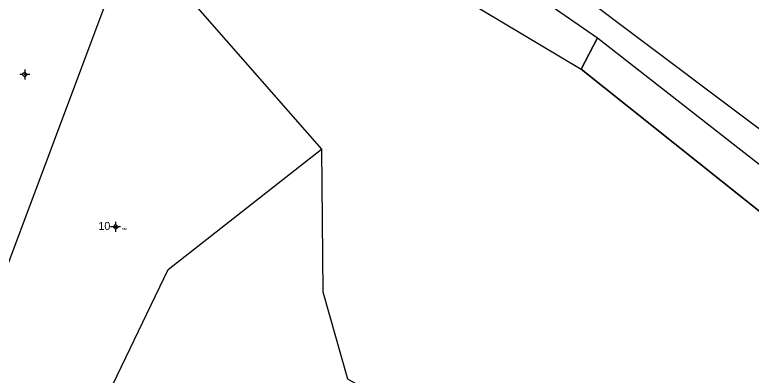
# Model space of a CAD drawing. Extents: x 530124 to 551589, y 1839482 to 1845671.
# Drawn here: x 551162 to 551346.6, y 1840077.5 to 1840168 of the extents above; entities that cross this region are included whole.
import ezdxf

# ---------------------------------------------------------------- set-up
doc = ezdxf.new("R2010")
doc.units = 0
for name, color, linetype in [('Level 10', 7, 'Continuous'), ('Level 11', 7, 'Continuous'), ('Level 14', 7, 'Continuous'), ('Level 22', 7, 'Continuous'), ('Level 6', 7, 'Continuous')]:
    doc.layers.add(name, color=color, linetype=linetype)

msp = doc.modelspace()

# ---------------------------------------------------------------- linework, layer by layer
at = {"layer": 'Level 10'}
for p, q in [((551207.1, 1840170.35), (551238.69, 1840134.39)), ((551303.54, 1840154.39), (551307.65, 1840162.21))]:
    msp.add_line(p, q, dxfattribs=at)
for points in [[(551064.21, 1840200.05), (551080.62, 1840204.03), (551095.01, 1840205.85), (551106.65, 1840212), (551125.67, 1840226.44), (551141.18, 1840228.65), (551164.34, 1840234.54), (551195.45, 1840236.72), (551207.82, 1840234.86), (551220.09, 1840228.11), (551247.69, 1840204.89), (551271.31, 1840187.38), (551307.65, 1840162.21)], [(551222.79, 1840202.28), (551249.66, 1840186.6), (551303.54, 1840154.39)], [(551280.9, 1840190.03), (551360.18, 1840130.46), (551411.18, 1840090.64), (551422.36, 1840080.18), (551437.93, 1840102.37)], [(551155.66, 1840093.53), (551186.6, 1840175.91), (551207.1, 1840170.35)], [(551307.65, 1840162.21), (551356.02, 1840124.39), (551401.03, 1840088.6)], [(551303.54, 1840154.39), (551350.4, 1840117.13), (551393.28, 1840078.76)], [(551185.53, 1840073.57), (551200.34, 1840104.37), (551238.69, 1840134.39)], [(551238.69, 1840134.39), (551239, 1840098.77), (551245.13, 1840077.05), (551262.05, 1840067.31), (551256.33, 1840042.52), (551278.26, 1840025.89)]]:
    msp.add_lwpolyline(points, dxfattribs=at)
at = {"layer": 'Level 11'}
for p, q in [((551164.51, 1840154.3), (551164.51, 1840153.67)), ((551163.88, 1840153.05), (551163.26, 1840153.05)), ((551164.51, 1840153.67), (551163.88, 1840153.05)), ((551163.88, 1840153.05), (551164.51, 1840152.42)), ((551165.13, 1840153.05), (551164.51, 1840153.67)), ((551164.51, 1840152.42), (551165.13, 1840153.05)), ((551164.51, 1840152.42), (551164.51, 1840151.8)), ((551165.76, 1840153.05), (551165.13, 1840153.05)), ((551187.21, 1840115.68), (551186.59, 1840115.05)), ((551187.21, 1840116.3), (551187.21, 1840115.68)), ((551187.84, 1840115.05), (551187.21, 1840115.68)), ((551186.59, 1840115.05), (551185.96, 1840115.05)), ((551186.59, 1840115.05), (551187.21, 1840114.43)), ((551187.21, 1840114.43), (551187.84, 1840115.05)), ((551187.21, 1840114.43), (551187.21, 1840113.8)), ((551188.46, 1840115.05), (551187.84, 1840115.05))]:
    msp.add_line(p, q, dxfattribs=at)
for centre in [(551164.51, 1840153.05), (551187.21, 1840115.05)]:
    msp.add_circle(centre, 0.15, dxfattribs=at)
at = {"layer": 'Level 22'}
for points in [[(551064.21, 1840200.05), (551080.62, 1840204.03), (551095.01, 1840205.85), (551106.65, 1840212), (551125.67, 1840226.44), (551141.18, 1840228.65), (551164.34, 1840234.54), (551195.45, 1840236.72), (551207.82, 1840234.86), (551220.09, 1840228.11), (551247.69, 1840204.89), (551271.31, 1840187.38), (551307.65, 1840162.21)], [(551066.02, 1840171.69), (551120.42, 1840200.68), (551139.55, 1840220.9), (551160.56, 1840219.39), (551162.7, 1840213.69), (551201.23, 1840214.87), (551249.66, 1840186.6), (551303.54, 1840154.39)], [(551280.9, 1840190.03), (551360.18, 1840130.46), (551411.18, 1840090.64), (551422.36, 1840080.18), (551453.42, 1840124.47)], [(551307.65, 1840162.21), (551303.54, 1840154.39)], [(551307.65, 1840162.21), (551356.02, 1840124.39), (551401.03, 1840088.6)], [(551393.28, 1840078.76), (551350.4, 1840117.13), (551303.54, 1840154.39)]]:
    msp.add_lwpolyline(points, dxfattribs=at)

# ---------------------------------------------------------------- texts
at = {"layer": 'Level 14'}
msp.add_text('10', height=2, dxfattribs=at).set_placement((551182.91, 1840114.24))
at = {"layer": 'Level 6'}
msp.add_text('558', height=0.5, dxfattribs=at).set_placement((551188.84, 1840114.24))

doc.saveas('drawing.dxf')
